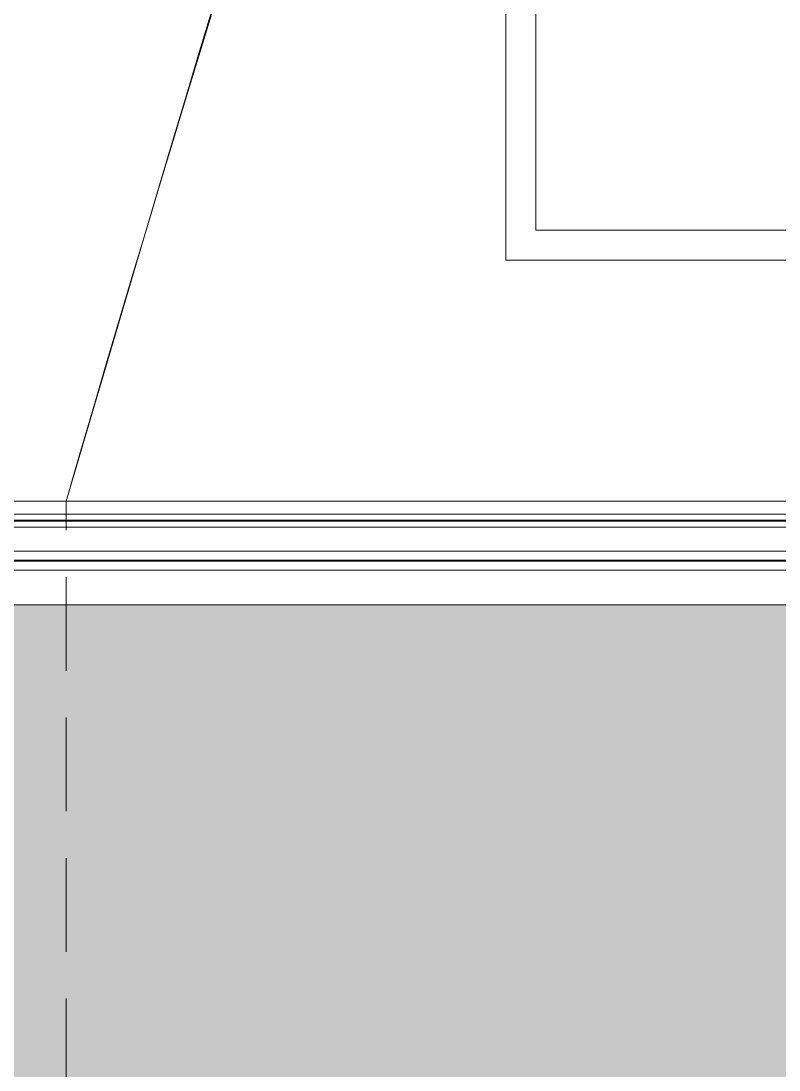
# Model space of a CAD drawing. Extents: x -2598 to 23780, y 0 to 8114.
# Drawn here: x 1848.1 to 1898.7, y 289 to 359 of the extents above; entities that cross this region are included whole.
import ezdxf

# ---------------------------------------------------------------- set-up
doc = ezdxf.new("R2010")
doc.units = 0
doc.header["$LTSCALE"] = 25
doc.header["$MEASUREMENT"] = 0
for name, pattern in [('DASHED2', [0.375, 0.25, -0.125]), ('DOT2', [0.125, 0, -0.125]), ('HIDDEN', [0.375, 0.25, -0.125])]:
    doc.linetypes.add(name, pattern=pattern)
doc.layers.get('0').update_dxf_attribs({"color": 9, "lineweight": 9})
for name, color, linetype, lineweight in [('01', 9, 'Continuous', 9), ('06C', 9, 'Continuous', 9), ('06D', 9, 'Continuous', 9), ('09', 9, 'Continuous', 9), ('10', 9, 'Continuous', 9), ('11', 9, 'Continuous', 9), ('14', 9, 'Continuous', 9), ('15', 9, 'Continuous', 9), ('20', 9, 'DOT2', 9), ('21', 9, 'Continuous', 9), ('40', 9, 'Continuous', 9), ('40B', 9, 'Continuous', 9)]:
    doc.layers.add(name, color=color, linetype=linetype, lineweight=lineweight)

# ---------------------------------------------------------------- blocks, each defined once
blk = doc.blocks.new('*U457')
at = {"layer": '15'}
for p, q in [((-1.469, -18.947), (-204.743, -18.947)), ((-1.469, -19.347), (-204.743, -19.347)), ((-1.469, -19.423), (-204.743, -19.423)), ((-1.469, -19.823), (-204.743, -19.823)), ((-1.469, -21.423), (-204.743, -21.423)), ((-1.469, -22.023), (-204.743, -22.023)), ((-1.469, -22.099), (-204.743, -22.099)), ((-1.469, -22.699), (-204.743, -22.699))]:
    blk.add_line(p, q, dxfattribs=at)
blk = doc.blocks.new('p-kolon_80x80')
blk.add_lwpolyline([(-40, -40), (40, -40), (40, 40), (-40, 40)], close=True)
blk = doc.blocks.new('p-cam dönüş noktası')
at = {"layer": '21', "linetype": 'DASHED2', "elevation": 0}
blk.add_lwpolyline([(-26.496, 42.143), (-84.702, 42.143)], dxfattribs=at)
blk = doc.blocks.new('p-zemin kat')
at = {"layer": '09'}
h = blk.add_hatch(dxfattribs=at)
h.set_pattern_fill('SQUARE', color=252, scale=20, style=0)
h.paths.add_polyline_path([(1719.557, 285), (3319.5, 285), (3319.5, 320), (1719.669, 320)])
at = {"layer": '06D'}
blk.add_lwpolyline([(1714.371, 328.247, -0.047242), (1878.887, 762.321), (1834.056, 784.461, 0.006552), (1805.799, 725), (1799.569, 725)], format="xyb", dxfattribs=at)
for points in [[(3319.5, 326.925), (1724.228, 326.925)], [(1719.669, 320), (3319.5, 320)]]:
    blk.add_lwpolyline(points, dxfattribs=at)
blk.add_lwpolyline([(1719.557, 285), (3319.5, 285), (3319.5, 320), (1719.669, 320)], close=True, dxfattribs=at)
at = {"layer": '11'}
for points in [[(1719.557, 328.247, -0.047611), (1885.58, 764.592), (1831.783, 791.16, 0.006731), (1802.596, 730), (1517.5, 730), (1517.5, 591), (1527.5, 591), (1527.5, 720), (1798.014, 720)], [(1718.519, 328.247, -0.047537), (1884.241, 764.138), (1832.237, 789.821, 0.006696), (1803.236, 729), (1518.5, 729), (1518.5, 592), (1526.5, 592), (1526.5, 721), (1799.569, 721)]]:
    blk.add_lwpolyline(points, format="xyb", dxfattribs=at)
at = {"layer": '14'}
blk.add_lwpolyline([(1880.5, 343), (1964.5, 343), (1964.5, 427), (1880.5, 427)], close=True, dxfattribs=at)
at = {"layer": '40'}
for points in [[(1851.161, 326.925), (3319.5, 326.925), (3319.5, 343), (3280.516, 343), (3280.5, 427), (3319.5, 427), (3319.5, 570), (4025.505, 569.998), (4025.505, 426.998), (4064.5, 427), (4064.5, 343), (3980.5, 343), (3980.5, 326.925), (4680.5, 326.925), (4680.5, 427), (4780.575, 427), (4780.575, 1901.493, 0.054196), (4273.067, 1999.31), (4278.593, 2070.681, 0.306949), (1935.267, 740.054), (1999.45, 708.356, 0.043245), (1856.494, 345)], [(1999.45, 708.356, 0.041969), (1856.494, 345), (1851.161, 326.925), (1719.557, 326.925), (1719.557, 328.247, -0.047611), (1885.58, 764.592)]]:
    blk.add_lwpolyline(points, format="xyb", close=True, dxfattribs=at)
at = {"layer": '40B'}
blk.add_lwpolyline([(3364.5, 343), (3319.5, 343), (3319.5, 319.998), (1719.669, 320), (1719.669, 326.925), (1719.557, 328.247, -0.047611), (1885.58, 764.592), (1935.267, 740.054, -0.306949), (4278.593, 2070.681), (4283.124, 2125.912, -0.05155), (4780.046, 2034.319), (4787.5, 2034.319), (4787.5, 320), (4025.505, 320), (4025.505, 570), (3319.5, 570), (3319.5, 427), (3364.5, 427), (3364.5, 343)], format="xyb", close=True, dxfattribs=at)
at = {"rotation": 270}
blk.add_blockref('p-cam dönüş noktası', (1809.018, 242.223), dxfattribs=at)
at = {"layer": '01'}
blk.add_blockref('p-kolon_80x80', (1922.5, 385), dxfattribs=at)
at = {"layer": '10'}
blk.add_blockref('*U457', (1922.5, 345), dxfattribs=at)

msp = doc.modelspace()

# ---------------------------------------------------------------- linework, layer by layer
at = {"layer": '06C', "linetype": 'Continuous', "lineweight": 0}
msp.add_arc((4088.573, -323.374), 2330, 153.717168, 163.793613, dxfattribs=at)
at = {"layer": '20', "linetype": 'HIDDEN'}
msp.add_arc((4088.573, -323.374), 2387.727, 153.717168, 164.195818, dxfattribs=at)

# ---------------------------------------------------------------- block references
at = {"layer": '10'}
msp.add_blockref('p-zemin kat', (0, 0), dxfattribs=at)

doc.saveas('drawing.dxf')
